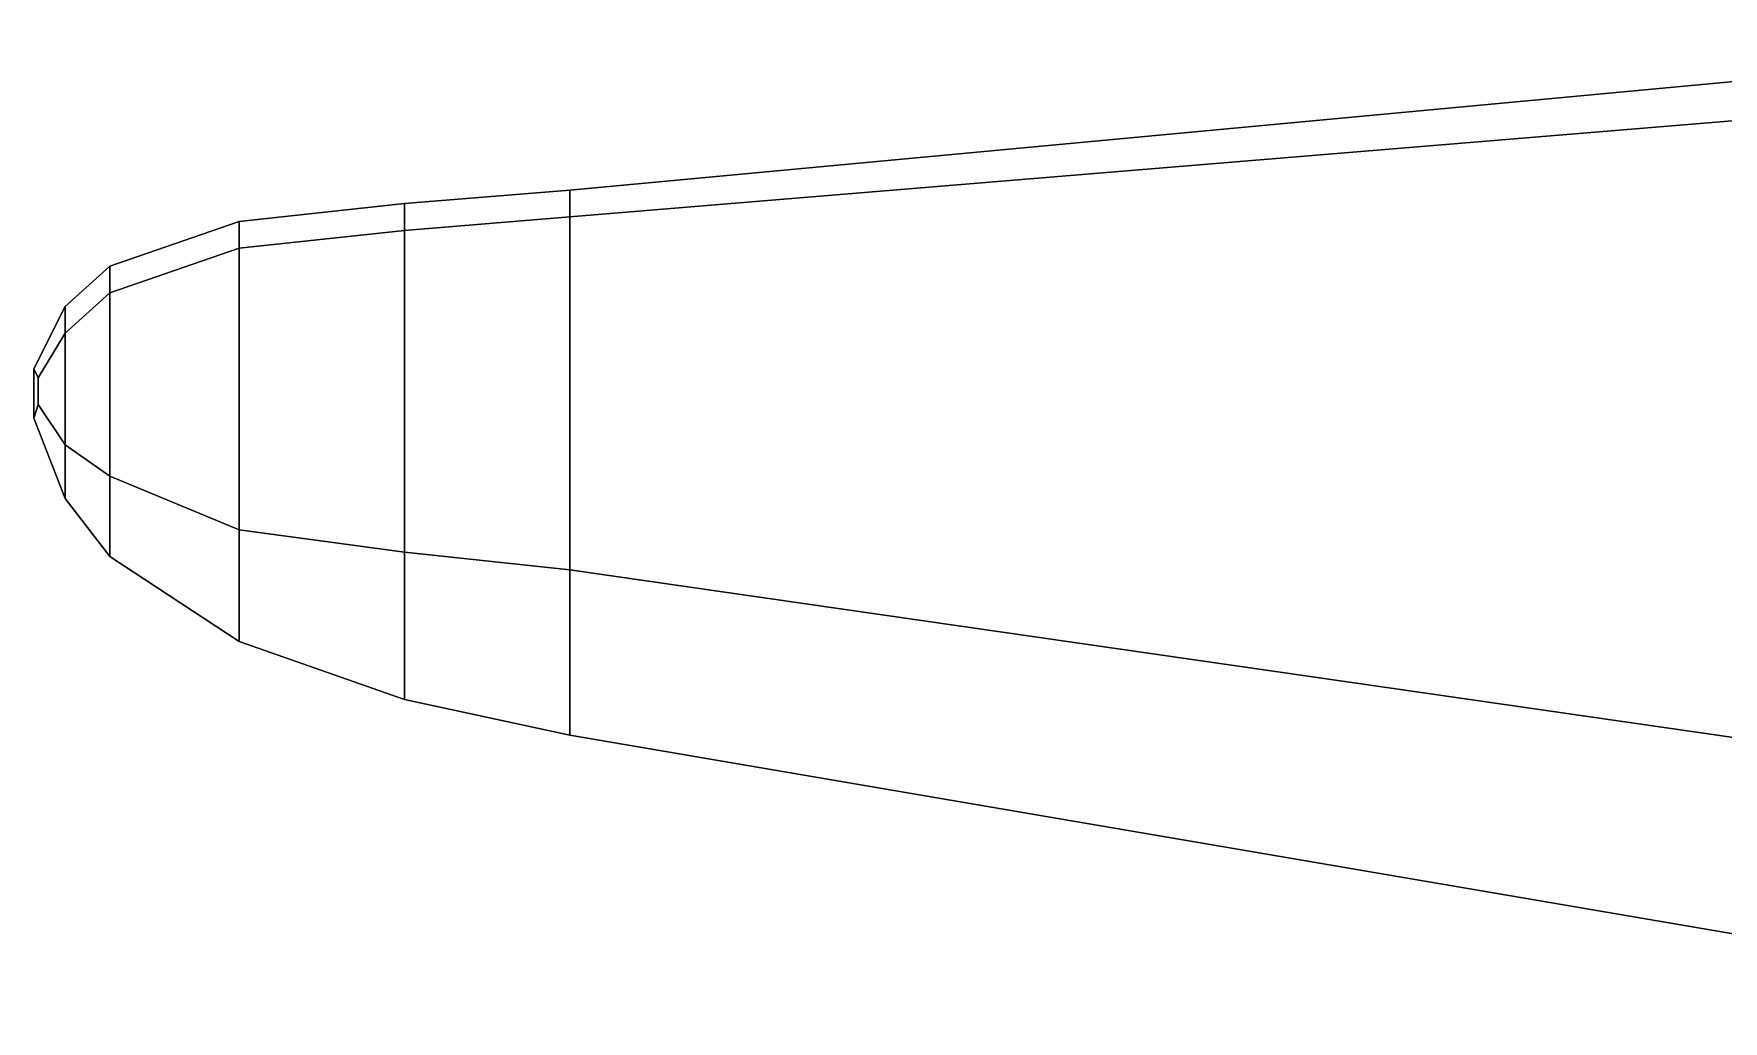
# Model space of a CAD drawing. Header units: millimetres. Extents: x -8 to 8, y -5.7 to 14.
# Drawn here: x -8 to -4.218, y 0.2 to 2.41 of the extents above; entities that cross this region are included whole.
import ezdxf

# ---------------------------------------------------------------- set-up
doc = ezdxf.new("R2010")
doc.units = ezdxf.units.MM
doc.layers.add('wing1', color=5, linetype='Continuous')

msp = doc.modelspace()

# ---------------------------------------------------------------- linework, layer by layer
at = {"layer": 'wing1'}
for points in [[(-6.8, 2, 0.82), (-3.05, 2.31, 0.57), (-3.05, 2.41, 0.39), (-6.8, 2.06, 0.73)], [(-6.8, 2.06, 0.73), (-3.05, 2.41, 0.39), (-3.05, 2.31, 0.22), (-6.8, 2, 0.66)], [(-6.8, 1.21, 0.82), (-3.05, 0.67, 0.57), (-3.05, 2.31, 0.57), (-6.8, 2, 0.82)], [(-6.8, 2, 0.66), (-3.05, 2.31, 0.22), (-3.05, 0.67, 0.22), (-6.8, 1.21, 0.66)], [(-7.17, 1.97, 0.85), (-6.8, 2, 0.82), (-6.8, 2.06, 0.73), (-7.17, 2.03, 0.77)], [(-7.17, 2.03, 0.77), (-6.8, 2.06, 0.73), (-6.8, 2, 0.66), (-7.17, 1.97, 0.7)], [(-7.54, 1.93, 0.87), (-7.17, 1.97, 0.85), (-7.17, 2.03, 0.77), (-7.54, 1.99, 0.81)], [(-7.54, 1.99, 0.81), (-7.17, 2.03, 0.77), (-7.17, 1.97, 0.7), (-7.54, 1.93, 0.76)], [(-7.83, 1.83, 0.89), (-7.54, 1.93, 0.87), (-7.54, 1.99, 0.81), (-7.83, 1.89, 0.85)], [(-7.83, 1.89, 0.85), (-7.54, 1.99, 0.81), (-7.54, 1.93, 0.76), (-7.83, 1.83, 0.82)], [(-7.54, 1.3, 0.87), (-7.17, 1.25, 0.85), (-7.17, 1.97, 0.85), (-7.54, 1.93, 0.87)], [(-7.54, 1.93, 0.76), (-7.17, 1.97, 0.7), (-7.17, 1.25, 0.7), (-7.54, 1.3, 0.76)], [(-7.17, 1.25, 0.85), (-6.8, 1.21, 0.82), (-6.8, 2, 0.82), (-7.17, 1.97, 0.85)], [(-7.17, 1.97, 0.7), (-6.8, 2, 0.66), (-6.8, 1.21, 0.66), (-7.17, 1.25, 0.7)], [(-7.83, 1.42, 0.89), (-7.54, 1.3, 0.87), (-7.54, 1.93, 0.87), (-7.83, 1.83, 0.89)], [(-7.83, 1.83, 0.82), (-7.54, 1.93, 0.76), (-7.54, 1.3, 0.76), (-7.83, 1.42, 0.82)], [(-7.93, 1.74, 0.9), (-7.83, 1.83, 0.89), (-7.83, 1.89, 0.85), (-7.93, 1.8, 0.87)], [(-7.93, 1.8, 0.87), (-7.83, 1.89, 0.85), (-7.83, 1.83, 0.82), (-7.93, 1.74, 0.85)], [(-7.93, 1.49, 0.9), (-7.83, 1.42, 0.89), (-7.83, 1.83, 0.89), (-7.93, 1.74, 0.9)], [(-7.93, 1.74, 0.85), (-7.83, 1.83, 0.82), (-7.83, 1.42, 0.82), (-7.93, 1.49, 0.85)], [(-7.99, 1.64, 0.9), (-7.93, 1.74, 0.9), (-7.93, 1.8, 0.87), (-8, 1.66, 0.88)], [(-8, 1.66, 0.88), (-7.93, 1.8, 0.87), (-7.93, 1.74, 0.85), (-7.99, 1.64, 0.87)], [(-7.99, 1.58, 0.9), (-7.93, 1.49, 0.9), (-7.93, 1.74, 0.9), (-7.99, 1.64, 0.9)], [(-7.99, 1.64, 0.87), (-7.93, 1.74, 0.85), (-7.93, 1.49, 0.85), (-7.99, 1.58, 0.87)], [(-8, 1.55, 0.88), (-7.99, 1.58, 0.9), (-7.99, 1.64, 0.9), (-8, 1.66, 0.88)], [(-7.99, 1.58, 0.87), (-8, 1.55, 0.88), (-8, 1.66, 0.88), (-7.99, 1.64, 0.87)], [(-7.93, 1.37, 0.87), (-7.93, 1.49, 0.9), (-7.99, 1.58, 0.9), (-8, 1.55, 0.88)], [(-7.93, 1.49, 0.85), (-7.93, 1.37, 0.87), (-8, 1.55, 0.88), (-7.99, 1.58, 0.87)], [(-7.83, 1.24, 0.85), (-7.83, 1.42, 0.89), (-7.93, 1.49, 0.9), (-7.93, 1.37, 0.87)], [(-7.83, 1.42, 0.82), (-7.83, 1.24, 0.85), (-7.93, 1.37, 0.87), (-7.93, 1.49, 0.85)], [(-7.54, 1.05, 0.81), (-7.54, 1.3, 0.87), (-7.83, 1.42, 0.89), (-7.83, 1.24, 0.85)], [(-7.54, 1.3, 0.76), (-7.54, 1.05, 0.81), (-7.83, 1.24, 0.85), (-7.83, 1.42, 0.82)], [(-7.17, 0.92, 0.77), (-7.17, 1.25, 0.85), (-7.54, 1.3, 0.87), (-7.54, 1.05, 0.81)], [(-7.17, 1.25, 0.7), (-7.17, 0.92, 0.77), (-7.54, 1.05, 0.81), (-7.54, 1.3, 0.76)], [(-6.8, 0.84, 0.73), (-6.8, 1.21, 0.82), (-7.17, 1.25, 0.85), (-7.17, 0.92, 0.77)], [(-6.8, 1.21, 0.66), (-6.8, 0.84, 0.73), (-7.17, 0.92, 0.77), (-7.17, 1.25, 0.7)], [(-3.05, 0.2, 0.39), (-3.05, 0.67, 0.57), (-6.8, 1.21, 0.82), (-6.8, 0.84, 0.73)], [(-3.05, 0.67, 0.22), (-3.05, 0.2, 0.39), (-6.8, 0.84, 0.73), (-6.8, 1.21, 0.66)]]:
    msp.add_3dface(points, dxfattribs=at)

doc.saveas('drawing.dxf')
